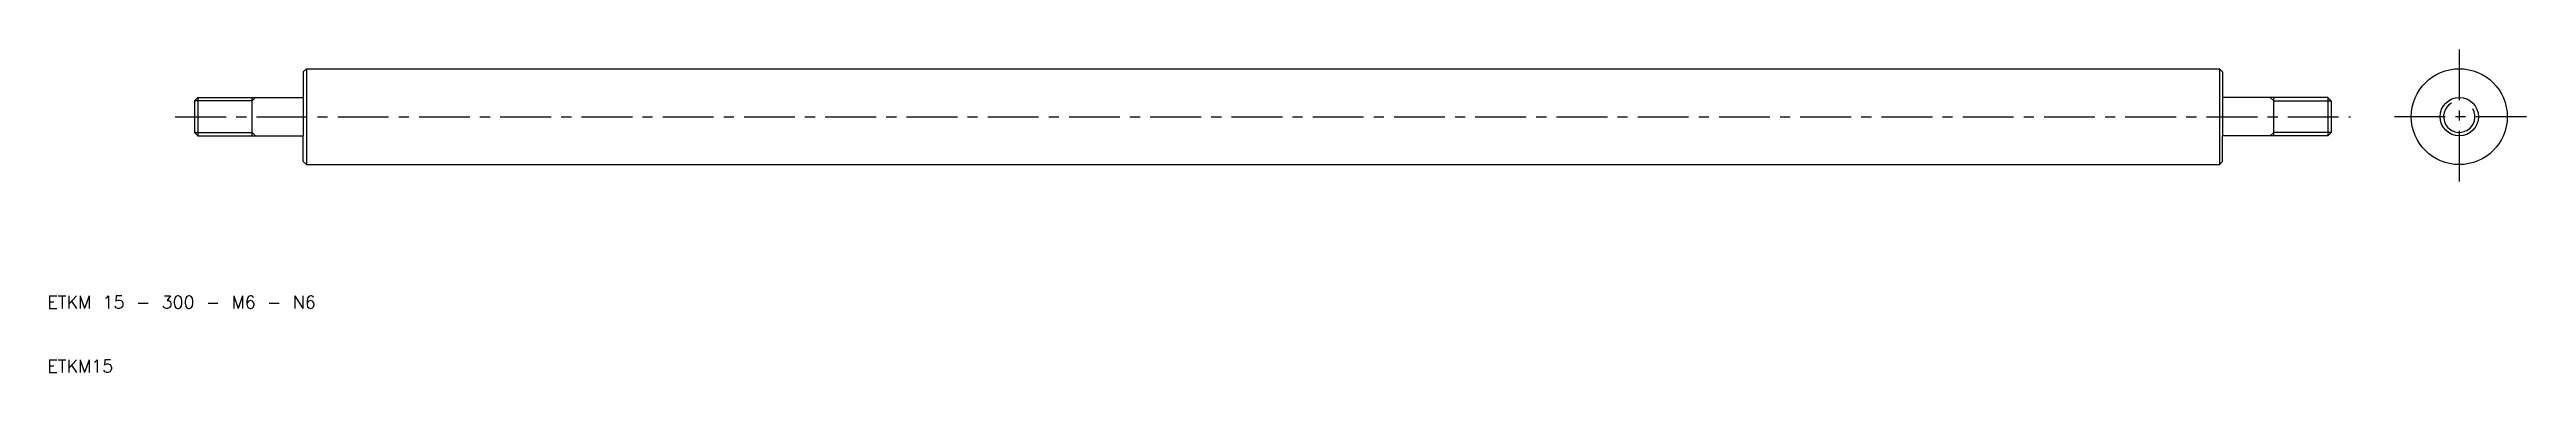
# Model space of a CAD drawing. Extents: x 10 to 398, y 10 to 60.
import ezdxf

# ---------------------------------------------------------------- set-up
doc = ezdxf.new("R2010")
doc.units = 0
doc.header["$LTSCALE"] = 0.25
doc.linetypes.add('CENTER', pattern=[50.8, 31.75, -6.35, 6.35, -6.35])
doc.layers.get('0').update_dxf_attribs({"linetype": 'CONTINUOUS'})
doc.layers.add('CENTER', color=1, linetype='CENTER')
doc.styles.get("Standard").update_dxf_attribs({"font": 'txt.shx', "bigfont": 'extfont.shx'})

msp = doc.modelspace()

# ---------------------------------------------------------------- linework, layer by layer
for p, q in [((50, 57), (50.5, 57.5)), ((50, 57), (50, 53)), ((50.5, 57.5), (349.5, 57.5)), ((50.5, 57.5), (50.5, 42.5)), ((349.5, 57.5), (349.5, 42.5)), ((350, 57), (349.5, 57.5)), ((350, 57), (350, 53)), ((33, 52.4585), (33.5415, 53)), ((33, 52.4585), (33, 47.5415)), ((33.5415, 53), (50, 53)), ((33.5415, 53), (33.5415, 47)), ((42, 47), (42, 53)), ((50, 53), (50, 47)), ((366.4585, 53), (350, 53)), ((350, 53), (350, 47)), ((358, 47), (358, 53)), ((366.4585, 53), (366.4585, 47)), ((367, 52.4585), (366.4585, 53)), ((367, 52.4585), (367, 47.5415)), ((33, 47.5415), (33.5415, 47)), ((33.5415, 47), (50, 47)), ((50, 43), (50, 47)), ((366.4585, 47), (350, 47)), ((350, 43), (350, 47)), ((367, 47.5415), (366.4585, 47)), ((50, 43), (50.5, 42.5)), ((350, 43), (349.5, 42.5)), ((50.5, 42.5), (349.5, 42.5))]:
    msp.add_line(p, q)
at = {"color": 3}
for p, q in [((42, 52.4585), (33, 52.4585)), ((42, 52.4585), (42.5415, 53)), ((358, 52.4585), (357.4585, 53)), ((358, 52.4585), (367, 52.4585)), ((33, 47.5415), (42, 47.5415)), ((42, 47.5415), (42.5415, 47)), ((358, 47.5415), (357.4585, 47)), ((367, 47.5415), (358, 47.5415))]:
    msp.add_line(p, q, dxfattribs=at)
for radius in [7.5, 3]:
    msp.add_circle((387, 50), radius)
msp.add_arc((387, 50), 2.4585, 120, 30, dxfattribs=at)
at = {"layer": 'CENTER', "color": 1, "linetype": 'CENTER'}
for p, q in [((387, 60.5), (387, 39.5)), ((30, 50), (370, 50)), ((397.5, 50), (376.5, 50))]:
    msp.add_line(p, q, dxfattribs=at)

# ---------------------------------------------------------------- texts
for s, p in [('ETKM 15 - 300 - M6 - N6', (10, 20)), ('ETKM15', (10, 10))]:
    msp.add_text(s, height=2).set_placement(p)

doc.saveas('drawing.dxf')
